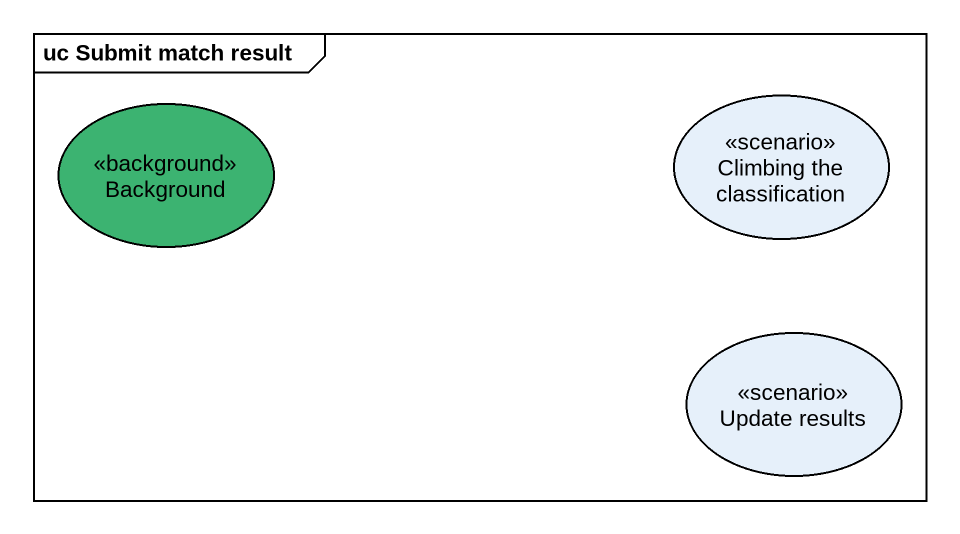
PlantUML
@startuml
mainframe uc Submit match result
usecase Background <<background>> #3CB371
usecase "Climbing the classification" as Climbing_the_classification <<scenario>>
usecase "Update results" as Update_results <<scenario>>
@enduml
